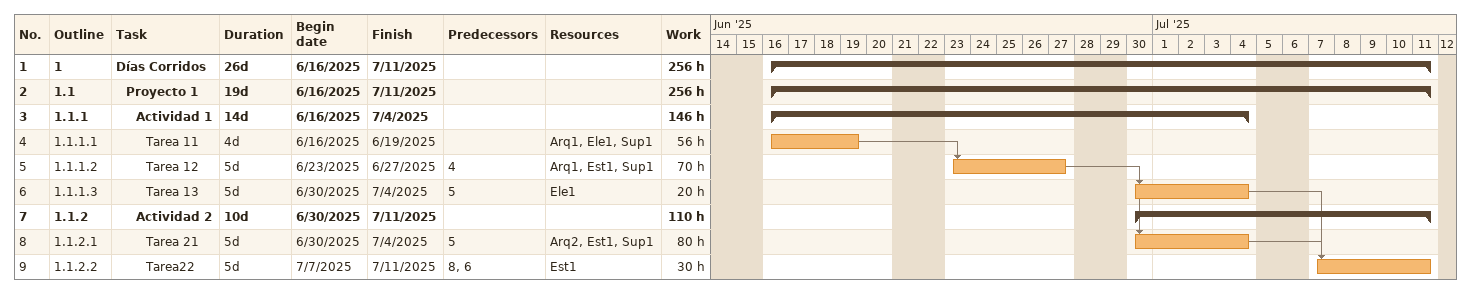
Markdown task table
| ID | WBS | Task | Duration | Start | Finish | Predecessors | Resources | Work (h) |
|---|---|---|---|---|---|---|---|---|
| 1 | 1 | **Días Corridos** | 26d | 2025-06-16 | 2025-07-11 |  |  | 256 |
| 2 | 1.1 | **Proyecto 1** | 19d | 2025-06-16 | 2025-07-11 |  |  | 256 |
| 3 | 1.1.1 | **Actividad 1** | 14d | 2025-06-16 | 2025-07-04 |  |  | 146 |
| 4 | 1.1.1.1 | Tarea 11 | 4d | 2025-06-16 | 2025-06-19 |  | Arq1, Ele1, Sup1 | 56 |
| 5 | 1.1.1.2 | Tarea 12 | 5d | 2025-06-23 | 2025-06-27 | 4 | Arq1, Est1, Sup1 | 70 |
| 6 | 1.1.1.3 | Tarea 13 | 5d | 2025-06-30 | 2025-07-04 | 5 | Ele1 | 20 |
| 7 | 1.1.2 | **Actividad 2** | 10d | 2025-06-30 | 2025-07-11 |  |  | 110 |
| 8 | 1.1.2.1 | Tarea 21 | 5d | 2025-06-30 | 2025-07-04 | 5 | Arq2, Est1, Sup1 | 80 |
| 9 | 1.1.2.2 | Tarea22 | 5d | 2025-07-07 | 2025-07-11 | 8, 6 | Est1 | 30 |
